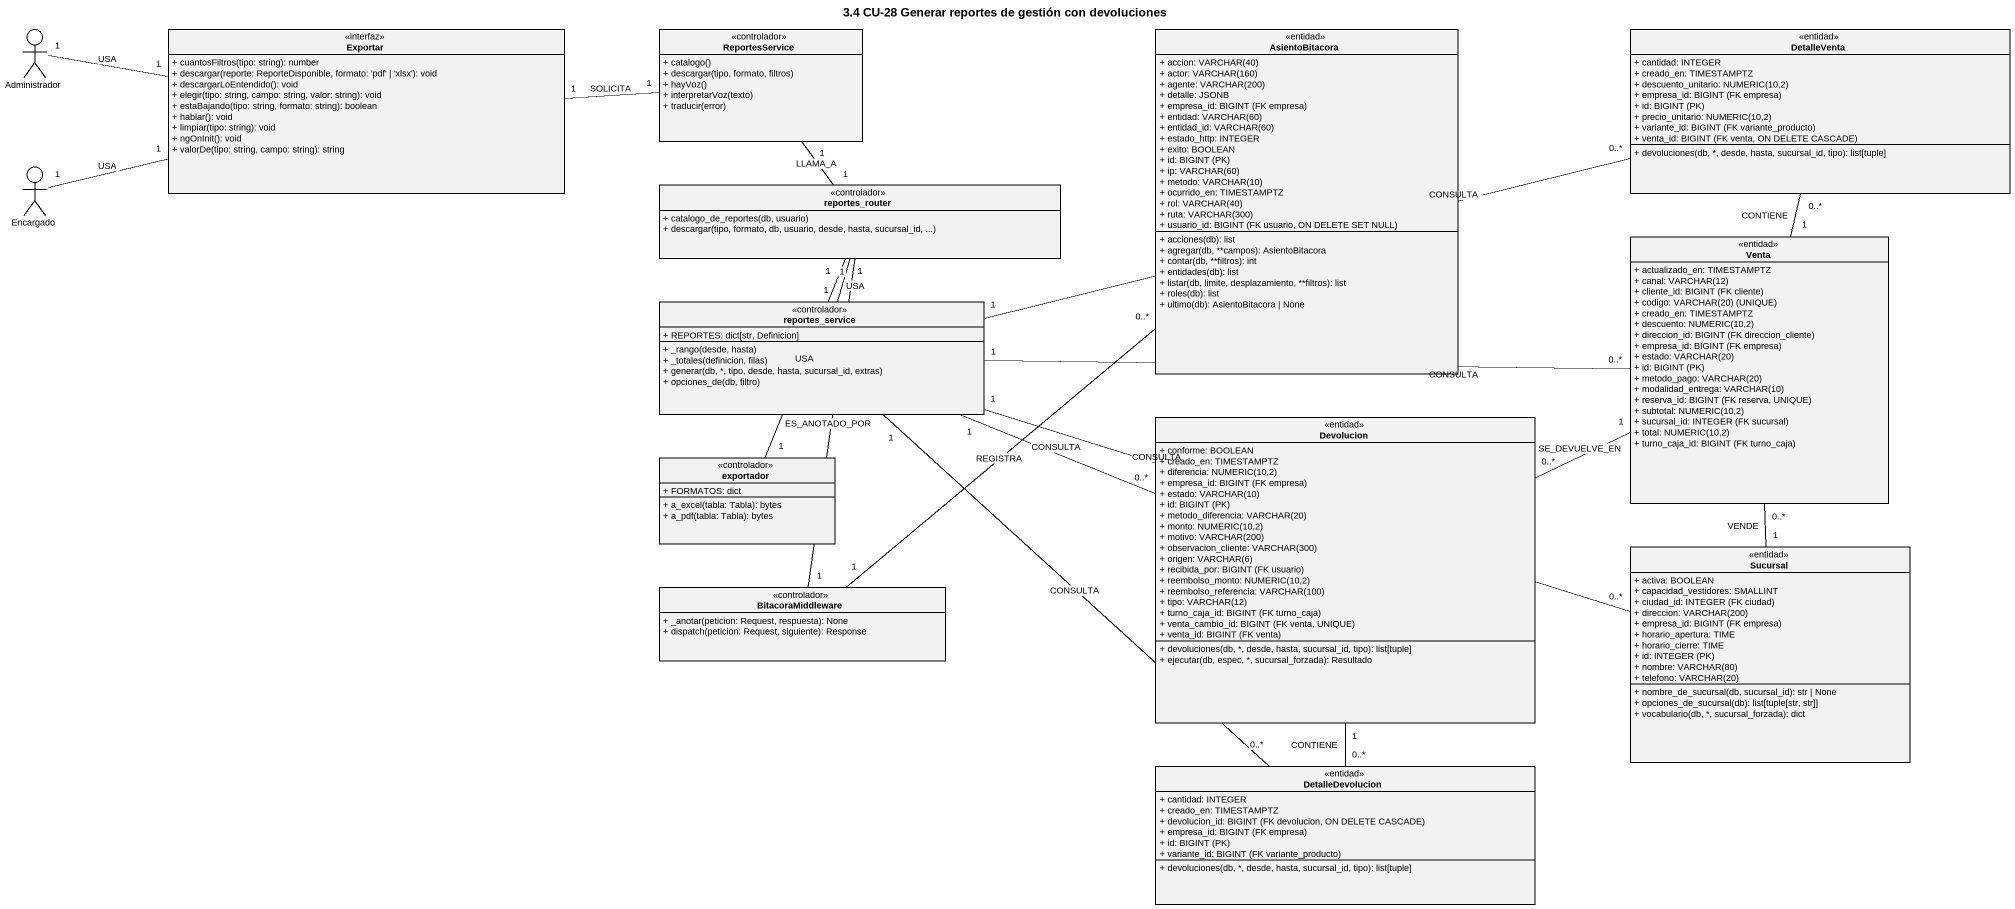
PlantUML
@startuml
title 3.4 CU-28 Generar reportes de gestión con devoluciones
allowmixing
hide circle
hide empty members
skinparam classAttributeIconSize 0
actor Administrador
class Exportar <<interfaz>> {
  + cuantosFiltros(tipo: string): number
  + descargar(reporte: ReporteDisponible, formato: 'pdf' | 'xlsx'): void
  + descargarLoEntendido(): void
  + elegir(tipo: string, campo: string, valor: string): void
  + estaBajando(tipo: string, formato: string): boolean
  + hablar(): void
  + limpiar(tipo: string): void
  + ngOnInit(): void
  + valorDe(tipo: string, campo: string): string
}
class ReportesService <<controlador>> {
  + catalogo()
  + descargar(tipo, formato, filtros)
  + hayVoz()
  + interpretarVoz(texto)
  + traducir(error)
}
class AsientoBitacora <<entidad>> {
  {field} + accion: VARCHAR(40)
  {field} + actor: VARCHAR(160)
  {field} + agente: VARCHAR(200)
  + detalle: JSONB
  {field} + empresa_id: BIGINT (FK empresa)
  {field} + entidad: VARCHAR(60)
  {field} + entidad_id: VARCHAR(60)
  + estado_http: INTEGER
  + exito: BOOLEAN
  {field} + id: BIGINT (PK)
  {field} + ip: VARCHAR(60)
  {field} + metodo: VARCHAR(10)
  + ocurrido_en: TIMESTAMPTZ
  {field} + rol: VARCHAR(40)
  {field} + ruta: VARCHAR(300)
  {field} + usuario_id: BIGINT (FK usuario, ON DELETE SET NULL)
  + acciones(db): list
  + agregar(db, **campos): AsientoBitacora
  + contar(db, **filtros): int
  + entidades(db): list
  + listar(db, limite, desplazamiento, **filtros): list
  + roles(db): list
  + ultimo(db): AsientoBitacora | None
}
class DetalleVenta <<entidad>> {
  + cantidad: INTEGER
  + creado_en: TIMESTAMPTZ
  {field} + descuento_unitario: NUMERIC(10,2)
  {field} + empresa_id: BIGINT (FK empresa)
  {field} + id: BIGINT (PK)
  {field} + precio_unitario: NUMERIC(10,2)
  {field} + variante_id: BIGINT (FK variante_producto)
  {field} + venta_id: BIGINT (FK venta, ON DELETE CASCADE)
  + devoluciones(db, *, desde, hasta, sucursal_id, tipo): list[tuple]
}
actor Encargado
class reportes_router <<controlador>> {
  + catalogo_de_reportes(db, usuario)
  + descargar(tipo, formato, db, usuario, desde, hasta, sucursal_id, ...)
}
class Venta <<entidad>> {
  + actualizado_en: TIMESTAMPTZ
  {field} + canal: VARCHAR(12)
  {field} + cliente_id: BIGINT (FK cliente)
  {field} + codigo: VARCHAR(20) (UNIQUE)
  + creado_en: TIMESTAMPTZ
  {field} + descuento: NUMERIC(10,2)
  {field} + direccion_id: BIGINT (FK direccion_cliente)
  {field} + empresa_id: BIGINT (FK empresa)
  {field} + estado: VARCHAR(20)
  {field} + id: BIGINT (PK)
  {field} + metodo_pago: VARCHAR(20)
  {field} + modalidad_entrega: VARCHAR(10)
  {field} + reserva_id: BIGINT (FK reserva, UNIQUE)
  {field} + subtotal: NUMERIC(10,2)
  {field} + sucursal_id: INTEGER (FK sucursal)
  {field} + total: NUMERIC(10,2)
  {field} + turno_caja_id: BIGINT (FK turno_caja)
}
class reportes_service <<controlador>> {
  + REPORTES: dict[str, Definicion]
  + _rango(desde, hasta)
  + _totales(definicion, filas)
  + generar(db, *, tipo, desde, hasta, sucursal_id, extras)
  + opciones_de(db, filtro)
}
class Devolucion <<entidad>> {
  + conforme: BOOLEAN
  + creado_en: TIMESTAMPTZ
  {field} + diferencia: NUMERIC(10,2)
  {field} + empresa_id: BIGINT (FK empresa)
  {field} + estado: VARCHAR(10)
  {field} + id: BIGINT (PK)
  {field} + metodo_diferencia: VARCHAR(20)
  {field} + monto: NUMERIC(10,2)
  {field} + motivo: VARCHAR(200)
  {field} + observacion_cliente: VARCHAR(300)
  {field} + origen: VARCHAR(6)
  {field} + recibida_por: BIGINT (FK usuario)
  {field} + reembolso_monto: NUMERIC(10,2)
  {field} + reembolso_referencia: VARCHAR(100)
  {field} + tipo: VARCHAR(12)
  {field} + turno_caja_id: BIGINT (FK turno_caja)
  {field} + venta_cambio_id: BIGINT (FK venta, UNIQUE)
  {field} + venta_id: BIGINT (FK venta)
  + devoluciones(db, *, desde, hasta, sucursal_id, tipo): list[tuple]
  + ejecutar(db, espec, *, sucursal_forzada): Resultado
}
class exportador <<controlador>> {
  + FORMATOS: dict
  + a_excel(tabla: Tabla): bytes
  + a_pdf(tabla: Tabla): bytes
}
class Sucursal <<entidad>> {
  + activa: BOOLEAN
  + capacidad_vestidores: SMALLINT
  {field} + ciudad_id: INTEGER (FK ciudad)
  {field} + direccion: VARCHAR(200)
  {field} + empresa_id: BIGINT (FK empresa)
  + horario_apertura: TIME
  + horario_cierre: TIME
  {field} + id: INTEGER (PK)
  {field} + nombre: VARCHAR(80)
  {field} + telefono: VARCHAR(20)
  + nombre_de_sucursal(db, sucursal_id): str | None
  + opciones_de_sucursal(db): list[tuple[str, str]]
  + vocabulario(db, *, sucursal_forzada): dict
}
class BitacoraMiddleware <<controlador>> {
  + _anotar(peticion: Request, respuesta): None
  + dispatch(peticion: Request, siguiente): Response
}
class DetalleDevolucion <<entidad>> {
  + cantidad: INTEGER
  + creado_en: TIMESTAMPTZ
  {field} + devolucion_id: BIGINT (FK devolucion, ON DELETE CASCADE)
  {field} + empresa_id: BIGINT (FK empresa)
  {field} + id: BIGINT (PK)
  {field} + variante_id: BIGINT (FK variante_producto)
  + devoluciones(db, *, desde, hasta, sucursal_id, tipo): list[tuple]
}
Administrador "1" -right- "1" Exportar : USA
Exportar "1" -right- "1" ReportesService : SOLICITA
ReportesService "1" -- "1" reportes_router : LLAMA_A
Encargado "1" -right- "1" Exportar : USA
reportes_router "1" -- "1" reportes_service : USA
reportes_router "1" -- "1" exportador : USA
reportes_router "1" -- "1" BitacoraMiddleware : ES_ANOTADO_POR
Venta "1" -up- "0..*" DetalleVenta : CONTIENE
Venta "1" -left- "0..*" Devolucion : SE_DEVUELVE_EN
reportes_service "1" -right- "0..*" DetalleVenta : CONSULTA
reportes_service "1" -right- "0..*" Venta : CONSULTA
reportes_service "1" -right- "0..*" Devolucion : CONSULTA
reportes_service "1" -right- "0..*" Sucursal : CONSULTA
reportes_service "1" -- "0..*" DetalleDevolucion : CONSULTA
Devolucion "1" -- "0..*" DetalleDevolucion : CONTIENE
Sucursal "1" -up- "0..*" Venta : VENDE
BitacoraMiddleware "1" -up- "0..*" AsientoBitacora : REGISTRA
@enduml
